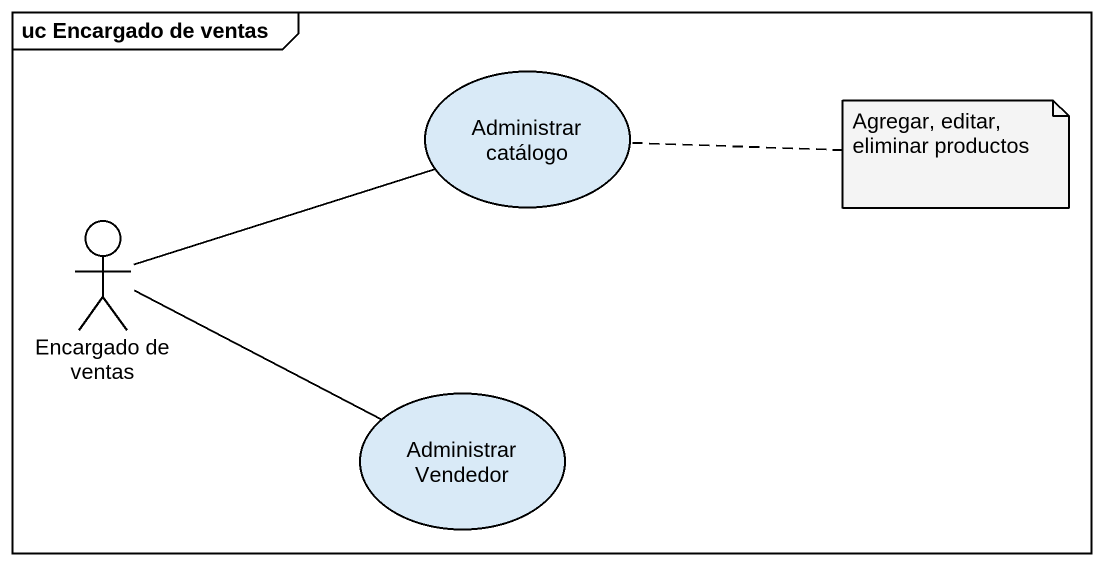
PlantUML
@startuml
mainframe uc Encargado de ventas
usecase "Administrar catálogo" as Administrar_catálogo
actor "Encargado de ventas" as Encargado_de_ventas
usecase "Administrar Vendedor" as Administrar_Vendedor
Encargado_de_ventas -right- Administrar_catálogo
Encargado_de_ventas -right- Administrar_Vendedor
note right of Administrar_catálogo : Agregar, editar, eliminar productos
@enduml
